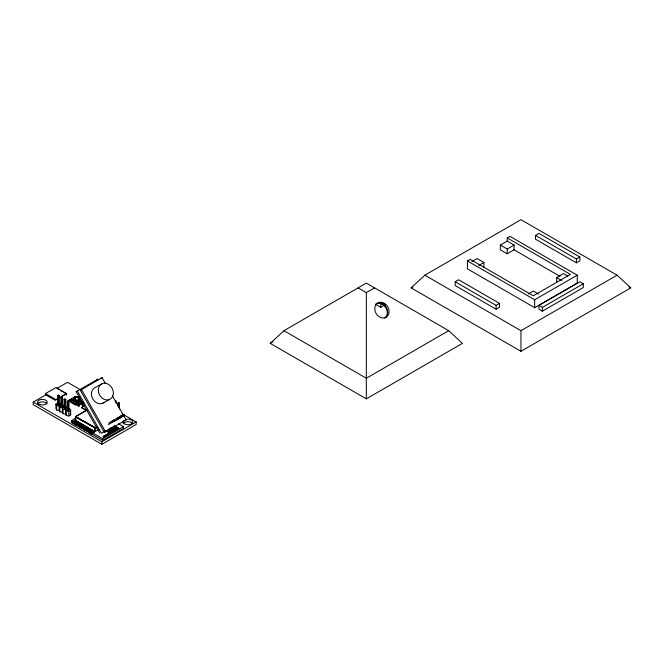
<?xml version="1.0" encoding="UTF-8"?>
<svg xmlns="http://www.w3.org/2000/svg" width="664" height="664" viewBox="0 0 664 664"><rect width="100%" height="100%" fill="white"/><g stroke="black" fill="none" stroke-linecap="round" stroke-linejoin="round"><path stroke-width="1" d="M58.474 395.171L58.474 404.965L59.312 404.484L59.312 395.661L58.474 395.171L57.635 395.661L57.635 404.484L58.474 404.965M61.694 397.031L61.694 406.833L62.532 406.343L62.532 397.52L61.694 397.031L60.847 397.52L60.847 406.343L61.694 406.833M97.293 427.184L95.218 428.288L97.035 426.794M97.201 426.96L95.417 427.898L75.596 416.602L75.605 420.287L95.052 431.517L98.977 429.55M75.405 396.474L75.405 397.188L79.257 397.23L79.257 396.524L76.153 396.931L75.405 396.474L71.172 398.815L71.919 399.272L71.571 401.488L69.089 400.168L70.475 399.736L71.604 400.599M80.709 404.002L80.709 403.289L78.983 404.243C78.518 402.641 75.654 402.608 75.14 404.193L71.081 401.745L71.87 400.782L71.919 399.272M97.259 427.068L95.284 428.297L95.301 427.807L95.575 431.517M95.4 427.906L95.101 431.542M95.284 427.807L75.505 416.768L95.334 428.131L95.284 431.575L95.292 427.807L97.127 426.861M75.547 416.917L75.829 416.536L75.605 417.009L75.82 416.56L75.563 416.975L75.82 416.56L75.497 416.851L95.334 427.807L95.409 431.567M95.409 428.122L95.317 427.815M83.656 405.986L81.913 404.982L81.913 402.45L83.656 403.455M75.713 424.794C76.202 419.316 78.759 428.504 74.152 423.889C75.646 421.3 72.044 420.519 73.106 423.292M91.35 433.824C91.931 428.321 94.28 437.46 89.781 432.92C91.167 430.38 87.739 429.517 88.744 432.314M113.959 421.499L114.797 421.009L114.216 419.98L113.37 420.461L113.959 421.499L114.216 419.98L108.697 423.059M117.188 419.64L117.437 418.121L116.598 418.611L117.188 419.64L118.026 419.158L117.437 418.121M120.657 416.253L121.246 417.291L120.4 417.772L119.819 416.743L120.657 416.253L120.4 417.772L108.506 424.528M123.628 415.921L124.467 415.432L123.877 414.402L123.039 414.884L123.628 415.921L123.877 414.402L119.205 417M75.621 416.735L95.159 427.965M74.152 423.889L71.413 422.312L71.413 420.661L75.97 418.021M76.866 425.309L76.758 423.142M82.228 428.554L81.971 426.147L80.925 425.998L80.925 427.807M87.324 431.102L84.718 429.766M87.324 431.268L89.781 432.92M92.504 434.331L92.387 432.164M75.596 416.602L87.009 410.07L75.696 416.594M82.029 426.554L81.971 428.404L84.685 429.55M82.029 428.363L79.365 426.902C80.825 424.337 77.256 423.524 78.319 426.296M84.635 429.865L84.569 427.649L83.531 427.5L83.531 429.309M89.847 432.878L89.781 430.662M270.223 343.371L283.951 330.689L366.337 283.121L448.715 330.689L462.443 343.371L366.337 398.856L270.223 343.371L272.921 341.811M411.116 287.869L424.844 275.187L520.958 219.701L617.072 275.187L630.8 287.869L520.958 351.289L411.116 287.869L412.9 286.84M79.365 426.902L76.758 425.4M86.586 409.613L85.88 410.02L81.763 407.646L85.88 410.252L86.602 409.837M45.509 395.163L45.509 393.578L56.091 387.469L66.558 393.511L66.558 395.097M121.91 413.713L136.178 421.947L136.178 424.487L101.849 444.299L33.2 404.666L33.2 402.127L45.75 394.881L55.154 400.317L56.872 399.321M66.558 393.511L55.975 399.62L45.509 393.578M62.018 396.35L66.3 393.876M99.708 432.978L76.186 391.702L97.957 379.161L96.778 379.808M80.319 390.249L81.498 389.594L105.534 431.774L104.356 432.422L80.319 390.249L102.09 377.708L105.161 383.095M57.635 404.484L58.474 403.994L59.312 404.484M69.089 400.168L75.14 403.488L75.14 404.907C81.747 405.82 76.46 400.392 75.771 404.559M77.514 397.288L75.663 396.524L74.874 396.956L75.248 397.362M71.77 400.599L69.878 399.728M76.036 396.931L77.539 397.479M60.847 406.343L61.694 405.862L62.532 406.343M64.914 408.692L65.761 408.202L65.761 399.379L64.914 398.89L64.076 399.379L64.076 408.202L64.914 408.692L64.914 399.379M68.135 410.551L68.973 410.07L68.973 401.239L68.135 400.757L67.296 401.239L67.296 410.07L68.135 410.551L68.135 401.239M84.096 405.272L81.763 407.646M84.096 405.505L81.763 407.879M73.106 421.482L75.065 420.353L76.368 421.258L74.409 422.387L75.713 423.142L77.671 422.013L78.975 422.611L77.671 421.864L75.713 422.993M76.368 421.258L75.065 420.503L73.106 421.632L71.413 420.661M74.21 421.681L74.409 422.238L76.368 421.109M76.866 423.234L77.016 423.74L78.975 422.611M78.975 422.76L77.016 423.889L78.319 424.645L80.269 423.516L81.572 424.271L80.269 423.366L78.319 424.495M81.572 424.113L79.622 425.242L79.365 424.645M81.572 424.271L79.622 425.4L80.925 426.147L82.875 425.018L84.179 425.773L82.875 424.869L80.925 425.998M84.179 425.624L82.228 426.902L83.531 427.649L85.482 426.52L86.785 427.276L85.482 426.371L83.531 427.5M84.635 427.699L84.834 428.255L86.785 427.126M86.785 427.276L84.834 428.404L86.137 429.16L88.088 428.031L89.391 428.778L88.088 427.882L86.137 429.01L86.137 430.811M86.137 429.01L87.44 429.757L89.391 428.629M89.391 428.778L87.44 429.907L88.744 430.662L90.694 429.533L91.997 430.289L90.694 429.384L88.744 430.513M89.897 430.753L90.047 431.26L91.997 430.131M91.997 430.289L90.047 431.417L91.35 432.164L93.3 431.036L94.603 431.791L93.3 430.886L91.35 432.015M92.504 432.256L92.653 432.77L94.603 431.641M94.603 431.791L92.653 432.92L102.679 438.713L123.529 426.678L123.529 428.33L102.679 440.365L92.387 434.422M104.978 431.152L101.401 433.219L77.364 391.046L76.186 391.702M104.356 432.422L126.127 419.88L112.316 395.653M103.219 436.547L109.734 432.787L103.219 436.547L103.866 436.92L111.037 432.787L103.866 437.136L103.219 436.763M108.431 429.774L112.34 431.5L111.685 431.874L108.431 429.99M110.224 427.807L114.291 430.156L114.947 429.99L114.291 430.372L111.037 428.487M113.644 426.769L117.553 428.487L116.897 428.861L113.644 426.985M107.618 430.056L111.685 432.413L113.644 431.5L111.685 432.629L107.618 430.272M110.224 428.554L114.291 430.903L116.25 429.99L114.291 431.119L110.224 428.77M112.83 427.052L116.897 429.401L118.856 428.487L116.897 429.616L112.83 427.267M33.2 402.127L101.849 441.767L136.178 421.947M358.095 287.877L366.337 292.633L374.571 287.877M375.434 304.228L380.754 307.299L384.182 305.324M507.23 237.928L509.977 236.343L577.248 275.187L577.248 283.113L534.686 307.689L467.414 268.845L467.414 260.919L470.154 259.333L533.316 295.795L570.384 274.398L507.23 237.928L507.23 241.098L514.094 245.066L514.094 249.822L559.993 276.324M471.872 261.516L477.026 258.545L483.89 262.504L483.89 267.26M514.094 249.822L507.23 253.789L500.365 249.822L500.365 245.066L507.23 241.098M478.736 265.476L483.89 262.504M500.365 245.066L507.23 249.033L514.094 245.066M455.189 281.768L458.625 279.785L499.544 303.406L499.544 307.216L496.108 309.192L455.189 285.57L455.189 281.768L496.108 305.39L499.544 303.406M535.516 235.396L538.944 233.413L579.863 257.034L579.863 260.844L576.427 262.819L535.516 239.198L535.516 235.396L576.427 259.018L579.863 257.034M448.715 330.689L366.337 378.248L283.951 330.689M528.17 294.019L533.316 291.039L538.462 294.019M556.656 282.324L556.656 277.569L563.52 273.601L567.811 276.083M467.414 260.919L534.686 299.763L577.248 275.187M538.944 305.39L579.863 281.768L583.291 283.752L583.291 287.553L542.38 311.175L538.944 309.192L538.944 305.39L542.38 307.374L583.291 283.752M424.844 275.187L520.958 330.68L617.072 275.187M68.301 408.733L69.994 408.991L70.674 410.46L70.674 414.875L68.815 415.946L66.275 415.556L65.595 414.087L63.055 413.689L62.375 412.219L59.826 411.829L59.154 410.369L56.614 409.97L55.934 408.501L55.934 404.086L57.793 403.015M55.934 404.086L56.614 405.555L59.154 405.953L59.826 407.422L62.366 407.812L63.055 409.273L65.595 409.671L66.275 411.14L68.815 411.531L70.674 410.46M100.911 378.364L102.09 377.708M102.156 383.651L95.292 387.469A8.74 7.138 61 0 0 92.918 399.164A8.74 7.138 61 0 0 104.223 402.309M102.646 403.297L109.502 399.487A8.74 7.138 61 0 0 109.701 385.211A8.74 7.138 61 0 0 98.289 390.017A8.74 7.138 61 0 0 109.502 399.487M111.917 421.208L123.039 414.884L124.467 415.432L116.565 419.889M120.524 417.017L121.246 417.291M114.083 420.735L114.797 421.009M117.304 418.884L118.026 419.158M124.948 420.536L126.127 419.88M69.089 400.342L69.878 399.911M74.874 397.138L75.663 396.524M69.388 400.351L70.475 399.736M76.26 396.532L74.874 396.956M75.547 397.188L76.335 396.757M69.463 400.566L70.55 399.96M71.87 400.599L71.081 401.031L71.081 402.459L75.14 404.907M71.081 402.459L71.712 402.11M75.14 403.488L78.236 403.081L78.983 403.529L78.983 404.957L81.498 403.563L81.498 402.857M78.983 403.529L82.377 401.662M76.227 404.119L78.103 405.256L78.891 404.816L79.489 405.712L78.709 406.152L76.227 404.119L78.891 404.816M78.028 405.389L78.817 404.949L79.489 405.712M78.335 405.92L79.19 405.355M78.103 405.256L78.709 405.97L79.489 405.538M375.915 304.095L377.484 303.29A8.25 6.74 60 0 1 386.548 307.839A8.25 6.74 60 0 1 385.178 317.732M384.639 318.006L386.548 316.935A8.25 6.74 60 0 0 387.925 307.05A8.25 6.74 60 0 0 378.853 302.502L377.293 303.299A8.25 6.74 60 0 0 375.915 313.184A8.25 6.74 60 0 0 384.987 317.741M58.474 395.246L57.635 395.661L58.474 396.142L59.312 395.661L58.474 395.661M61.694 397.113L60.847 397.52L61.694 398.002L62.532 397.52L61.694 397.52M81.182 426.147L81.257 427.915M83.788 427.649L83.863 429.425M91.682 432.131L91.682 433.932M71.172 399.529L71.77 399.354L71.87 400.782M73.613 421.549L73.613 423.358M76.227 404.293L78.817 404.949M76.41 424.852L76.509 423.059L76.319 424.852M119.819 416.743L120.782 416.876M116.598 418.611L117.561 418.743M113.37 420.461L114.341 420.594M58.64 403.148L60.333 403.413L61.013 404.882L59.154 405.953L59.154 410.369M61.86 405.007L63.553 405.272L64.234 406.741L62.366 407.812L62.366 412.228M65.089 406.866L66.782 407.132L67.454 408.601L65.595 409.671L65.595 414.087M79.116 424.562L79.207 426.388M81.813 426.08L81.971 428.404M87.108 429.118L87.175 431.417M629.015 286.84L630.8 287.869M556.656 277.569L561.802 280.54M385.228 305.921L380.754 303.34L380.754 307.299M80.9 390.034L67.529 382.315L56.896 388.448L58.606 389.436M118.516 423.781L123.529 426.678M60.316 390.424L62.026 391.411M63.736 392.399L65.445 393.387M81.697 403.886L84.37 405.43M114.407 425.707L118.856 428.272M115.578 426.595L118.856 428.487M113.967 426.205L117.553 428.272M113.967 426.421L117.553 428.487M112.174 427.425L116.25 429.774M112.174 427.641L116.25 429.99M111.685 427.898L114.947 429.774M111.685 428.114L114.947 429.99M109.568 428.936L113.644 431.285M109.568 429.143L113.644 431.5M109.079 429.401L112.34 431.285M108.265 429.143L112.34 431.5M106.962 430.438L111.037 432.787M106.962 430.654L111.037 433.003M105.659 430.438L109.734 432.787M105.659 430.654L109.734 433.003M74.675 418.627L75.97 419.382M87.241 429.201L87.241 431.368M79.472 424.736L79.622 427.052M74.26 421.723L74.26 423.798M69.994 413.406L70.674 414.875M576.427 259.018L576.427 262.819M542.38 307.374L542.38 311.175M534.686 299.763L534.686 307.689M520.958 330.68L520.958 351.289M507.23 249.033L507.23 253.789M496.108 305.39L496.108 309.192M366.337 292.633L366.337 398.856M119.445 409.074L119.445 403.189L118.607 402.708L117.769 403.189L117.769 406.136M118.607 403.197L118.607 407.596M116.233 403.289L116.233 401.33L115.387 400.84L115.387 401.811L116.233 401.33L115.395 401.33M102.679 438.713L102.679 440.365M101.849 441.767L101.849 444.299M92.653 432.77L92.653 434.571M92.23 432.106L92.313 433.932M92.138 432.081L92.138 433.891M91.947 432.073L92.047 433.882M91.856 432.081L91.856 433.891M91.607 432.164L91.607 433.974M90.047 431.26L90.047 433.069M89.623 430.596L89.706 432.43M89.54 430.579L89.54 432.38M89.341 430.571L89.441 432.372M89.25 430.579L89.25 432.38M89.159 430.596L89.076 432.43M89.001 430.662L89.001 432.463M87.44 429.757L87.44 431.567M87.017 429.093L87.017 430.903M86.835 429.069L86.934 430.878M86.743 429.069L86.743 430.87M86.644 429.077L86.552 430.903M84.834 428.255L84.834 430.056M84.502 427.616L84.569 429.907M84.419 427.591L84.419 429.392M84.228 427.558L84.328 429.376M84.137 427.558L84.137 429.367M84.037 427.566L83.946 429.392M81.722 426.064L81.813 427.89M81.622 426.056L81.622 427.865M81.531 426.056L81.431 427.873M81.34 426.08L81.34 427.89M79.29 424.611L79.29 426.412M79.016 424.553L79.016 426.354M78.925 424.553L78.825 426.363M78.734 424.578L78.734 426.388M78.651 424.611L78.576 426.446M78.227 403.438L78.227 404.675M77.016 423.74L77.016 425.549M76.601 423.076L76.684 424.91M76.219 423.059L76.219 424.86M76.128 423.076L76.045 424.91M75.92 403.405L75.92 404.65M75.97 423.142L75.97 424.943M74.409 422.238L74.409 424.039M73.995 421.574L74.078 423.408M73.903 421.549L73.903 423.358M73.804 421.54L73.712 423.35M73.521 421.574L73.438 423.408M73.372 421.632L73.372 423.441M71.612 399.446L71.612 400.683M71.172 398.815L71.172 400.234M68.815 411.531L68.815 415.946M66.275 411.14L66.275 415.556M63.055 409.273L63.055 413.689M59.826 407.422L59.826 411.829M56.614 405.555L56.614 409.97M383.767 303.871A8.931 7.296 60 0 1 384.946 304.826M378.181 302.917A8.931 7.296 60 0 1 386.074 308.146A8.931 7.296 60 0 1 385.942 317.483M123.23 423.856A4.855 2.805 0 0 1 127.803 421.69A4.855 2.805 0 0 1 132.601 423.682M37.649 403.978A4.855 2.805 0 0 1 42.338 401.894A4.855 2.805 0 0 1 47.028 403.978M125.396 419.573A4.855 2.805 0 0 1 131.837 420.279A4.855 2.805 0 0 1 131.19 424.047A4.855 2.805 0 0 1 124.633 423.997L123.828 423.433A4.855 2.805 0 0 1 123.678 420.627M80.56 400.566A3.503 2.017 0 0 1 80.186 401.056M79.614 401.463A3.503 2.017 0 0 1 78.883 401.778M75.381 401.728A3.503 2.017 0 0 1 74.667 401.396M74.127 400.973A3.503 2.017 0 0 1 73.795 400.483M73.837 399.438A3.503 2.017 0 0 1 74.21 398.956M79.298 398.632A2.39 1.378 0 0 1 77.456 400.666A2.39 1.378 0 0 1 74.899 398.906L75.156 398.574A2.39 1.378 0 0 1 75.547 398.292M77.871 397.968A2.39 1.378 0 0 1 78.435 398.109M81.166 400.674A4.133 2.382 0 0 1 75.057 402.044A4.133 2.382 0 0 1 74.343 398.284M75.215 397.91A4.133 2.382 0 0 1 76.219 397.686M78.352 397.711A4.133 2.382 0 0 1 79.34 397.968M74.509 421.084L75.613 421.134L74.509 421.084M77.115 422.586L78.219 422.644L77.132 422.528M79.721 424.088L80.825 424.147L79.721 424.088M82.328 425.591L83.432 425.649L82.344 425.541M84.95 427.043L86.038 427.151L84.984 426.994M87.557 428.546L88.644 428.662L87.557 428.546M90.163 430.056L91.25 430.164L90.196 429.998M92.769 431.559L93.856 431.666L92.769 431.559M75.156 397.869L74.899 398.192A2.39 1.378 0 0 0 77.564 399.952A2.39 1.378 0 0 0 79.19 397.819A2.39 1.378 0 0 0 75.156 397.869M65.761 399.379L64.914 399.861L64.076 399.379L65.761 399.379M68.973 401.239L68.135 401.728L67.296 401.239L68.973 401.239M119.445 403.189L118.607 403.679L117.769 403.189L119.445 403.189M86.469 429.118L86.395 430.961L86.469 429.118M39.915 404.592A4.855 2.805 0 0 0 47.194 402.16A4.855 2.805 0 0 0 39.915 399.736A4.855 2.805 0 0 0 39.915 404.592M75.389 401.006A3.478 2.009 0 0 0 80.676 399.338A3.478 2.009 0 0 0 75.522 397.528A3.478 2.009 0 0 0 75.389 401.006"/></g></svg>
